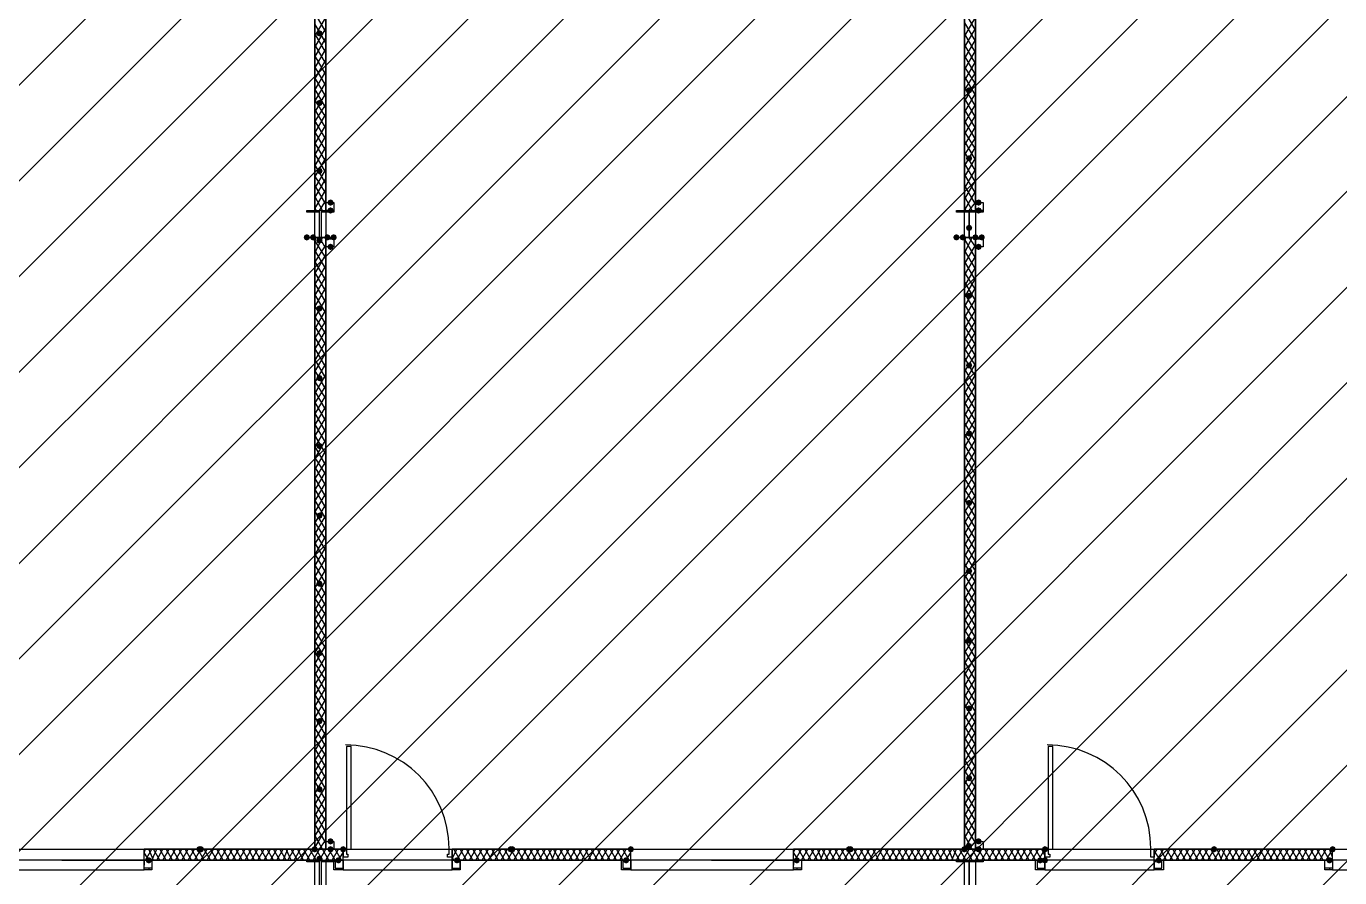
# Model space of a CAD drawing. Header units: millimetres. Extents: x 0 to 420, y 0 to 297.
# Drawn here: x 335.85 to 371.03, y 199.86 to 222.65 of the extents above; entities that cross this region are included whole.
import ezdxf

# ---------------------------------------------------------------- set-up
doc = ezdxf.new("R2010")
doc.units = ezdxf.units.MM
doc.layers.get('0').update_dxf_attribs({"linetype": 'CONTINUOUS'})

msp = doc.modelspace()

# ---------------------------------------------------------------- hatches: boundary and pattern name
at = {"true_color": 0x000007}
for points in [[(343.789, 222.461667), (343.764129, 222.401871), (343.704333, 222.377), (343.644537, 222.401871), (343.619667, 222.461667), (343.644537, 222.521462), (343.704333, 222.546333), (343.764129, 222.521463)], [(361.188, 220.937667), (361.163129, 220.877871), (361.103333, 220.853), (361.043537, 220.877871), (361.018667, 220.937667), (361.043537, 220.997462), (361.103333, 221.022333), (361.163129, 220.997463)], [(343.789, 220.599), (343.764129, 220.539204), (343.704333, 220.514333), (343.644537, 220.539204), (343.619667, 220.599), (343.644537, 220.658796), (343.704333, 220.683667), (343.764129, 220.658796)], [(361.188, 219.117333), (361.163129, 219.057537), (361.103333, 219.032667), (361.043537, 219.057537), (361.018667, 219.117333), (361.043537, 219.177129), (361.103333, 219.202), (361.163129, 219.177129)], [(343.789, 218.778667), (343.764129, 218.718871), (343.704333, 218.694), (343.644537, 218.718871), (343.619667, 218.778667), (343.644537, 218.838462), (343.704333, 218.863333), (343.764129, 218.838463)], [(344.085333, 217.932), (344.060462, 217.872204), (344.000667, 217.847333), (343.940871, 217.872204), (343.916, 217.932), (343.940871, 217.991796), (344.000667, 218.016667), (344.060462, 217.991796)], [(344.085333, 217.720333), (344.060462, 217.660537), (344.000667, 217.635667), (343.940871, 217.660537), (343.916, 217.720333), (343.940871, 217.780129), (344.000667, 217.805), (344.060462, 217.780129)], [(361.442, 217.932), (361.417129, 217.872204), (361.357333, 217.847333), (361.297537, 217.872204), (361.272667, 217.932), (361.297537, 217.991796), (361.357333, 218.016667), (361.417129, 217.991796)], [(361.442, 217.720333), (361.417129, 217.660537), (361.357333, 217.635667), (361.297537, 217.660537), (361.272667, 217.720333), (361.297537, 217.780129), (361.357333, 217.805), (361.417129, 217.780129)], [(343.450333, 217.000667), (343.425462, 216.940871), (343.365667, 216.916), (343.305871, 216.940871), (343.281, 217.000667), (343.305871, 217.060462), (343.365667, 217.085333), (343.425462, 217.060463)], [(343.619667, 217.000667), (343.594796, 216.940871), (343.535, 216.916), (343.475204, 216.940871), (343.450333, 217.000667), (343.475204, 217.060462), (343.535, 217.085333), (343.594796, 217.060463)], [(344.000667, 217.000667), (343.975796, 216.940871), (343.916, 216.916), (343.856204, 216.940871), (343.831333, 217.000667), (343.856204, 217.060462), (343.916, 217.085333), (343.975796, 217.060463)], [(344.17, 217.000667), (344.145129, 216.940871), (344.085333, 216.916), (344.025538, 216.940871), (344.000667, 217.000667), (344.025537, 217.060462), (344.085333, 217.085333), (344.145129, 217.060463)], [(360.849333, 217.000667), (360.824462, 216.940871), (360.764667, 216.916), (360.704871, 216.940871), (360.68, 217.000667), (360.704871, 217.060462), (360.764667, 217.085333), (360.824462, 217.060463)], [(361.018667, 217.000667), (360.993796, 216.940871), (360.934, 216.916), (360.874204, 216.940871), (360.849333, 217.000667), (360.874204, 217.060462), (360.934, 217.085333), (360.993796, 217.060463)], [(361.188, 217.254667), (361.163129, 217.194871), (361.103333, 217.17), (361.043537, 217.194871), (361.018667, 217.254667), (361.043537, 217.314462), (361.103333, 217.339333), (361.163129, 217.314463)], [(361.357333, 217.000667), (361.332462, 216.940871), (361.272667, 216.916), (361.212871, 216.940871), (361.188, 217.000667), (361.212871, 217.060462), (361.272667, 217.085333), (361.332462, 217.060463)], [(361.526667, 217.000667), (361.501796, 216.940871), (361.442, 216.916), (361.382204, 216.940871), (361.357333, 217.000667), (361.382204, 217.060462), (361.442, 217.085333), (361.501796, 217.060463)], [(343.789, 216.916), (343.764129, 216.856204), (343.704333, 216.831333), (343.644537, 216.856204), (343.619667, 216.916), (343.644537, 216.975796), (343.704333, 217.000667), (343.764129, 216.975796)], [(344.085333, 216.746667), (344.060462, 216.686871), (344.000667, 216.662), (343.940871, 216.686871), (343.916, 216.746667), (343.940871, 216.806462), (344.000667, 216.831333), (344.060462, 216.806463)], [(361.442, 216.746667), (361.417129, 216.686871), (361.357333, 216.662), (361.297537, 216.686871), (361.272667, 216.746667), (361.297537, 216.806462), (361.357333, 216.831333), (361.417129, 216.806463)], [(361.188, 215.434333), (361.163129, 215.374537), (361.103333, 215.349667), (361.043537, 215.374537), (361.018667, 215.434333), (361.043537, 215.494129), (361.103333, 215.519), (361.163129, 215.494129)], [(343.789, 215.095667), (343.764129, 215.035871), (343.704333, 215.011), (343.644537, 215.035871), (343.619667, 215.095667), (343.644537, 215.155462), (343.704333, 215.180333), (343.764129, 215.155463)], [(361.188, 213.571667), (361.163129, 213.511871), (361.103333, 213.487), (361.043537, 213.511871), (361.018667, 213.571667), (361.043537, 213.631462), (361.103333, 213.656333), (361.163129, 213.631463)], [(343.789, 213.233), (343.764129, 213.173204), (343.704333, 213.148333), (343.644537, 213.173204), (343.619667, 213.233), (343.644537, 213.292796), (343.704333, 213.317667), (343.764129, 213.292796)], [(361.188, 211.751333), (361.163129, 211.691537), (361.103333, 211.666667), (361.043537, 211.691537), (361.018667, 211.751333), (361.043537, 211.811129), (361.103333, 211.836), (361.163129, 211.811129)], [(343.789, 211.412667), (343.764129, 211.352871), (343.704333, 211.328), (343.644537, 211.352871), (343.619667, 211.412667), (343.644537, 211.472462), (343.704333, 211.497333), (343.764129, 211.472463)], [(361.188, 209.888667), (361.163129, 209.828871), (361.103333, 209.804), (361.043537, 209.828871), (361.018667, 209.888667), (361.043537, 209.948462), (361.103333, 209.973333), (361.163129, 209.948463)], [(343.789, 209.55), (343.764129, 209.490204), (343.704333, 209.465333), (343.644537, 209.490204), (343.619667, 209.55), (343.644537, 209.609796), (343.704333, 209.634667), (343.764129, 209.609796)], [(361.188, 208.068333), (361.163129, 208.008537), (361.103333, 207.983667), (361.043537, 208.008537), (361.018667, 208.068333), (361.043537, 208.128129), (361.103333, 208.153), (361.163129, 208.128129)], [(343.789, 207.729667), (343.764129, 207.669871), (343.704333, 207.645), (343.644537, 207.669871), (343.619667, 207.729667), (343.644537, 207.789462), (343.704333, 207.814333), (343.764129, 207.789463)], [(361.188, 206.205667), (361.163129, 206.145871), (361.103333, 206.121), (361.043537, 206.145871), (361.018667, 206.205667), (361.043537, 206.265462), (361.103333, 206.290333), (361.163129, 206.265463)], [(343.789, 205.867), (343.764129, 205.807204), (343.704333, 205.782333), (343.644537, 205.807204), (343.619667, 205.867), (343.644537, 205.926796), (343.704333, 205.951667), (343.764129, 205.926796)], [(361.188, 204.385333), (361.163129, 204.325537), (361.103333, 204.300667), (361.043537, 204.325537), (361.018667, 204.385333), (361.043537, 204.445129), (361.103333, 204.47), (361.163129, 204.445129)], [(343.789, 204.046667), (343.764129, 203.986871), (343.704333, 203.962), (343.644537, 203.986871), (343.619667, 204.046667), (343.644537, 204.106462), (343.704333, 204.131333), (343.764129, 204.106463)], [(343.789, 202.226333), (343.764129, 202.166537), (343.704333, 202.141667), (343.644537, 202.166537), (343.619667, 202.226333), (343.644537, 202.286129), (343.704333, 202.311), (343.764129, 202.286129)], [(361.188, 202.522667), (361.163129, 202.462871), (361.103333, 202.438), (361.043537, 202.462871), (361.018667, 202.522667), (361.043537, 202.582462), (361.103333, 202.607333), (361.163129, 202.582463)], [(344.085333, 200.829333), (344.060462, 200.769537), (344.000667, 200.744667), (343.940871, 200.769537), (343.916, 200.829333), (343.940871, 200.889129), (344.000667, 200.914), (344.060462, 200.889129)], [(361.442, 200.829333), (361.417129, 200.769537), (361.357333, 200.744667), (361.297537, 200.769537), (361.272667, 200.829333), (361.297537, 200.889129), (361.357333, 200.914), (361.417129, 200.889129)], [(344.085333, 200.617667), (344.060462, 200.557871), (344.000667, 200.533), (343.940871, 200.557871), (343.916, 200.617667), (343.940871, 200.677462), (344.000667, 200.702333), (344.060462, 200.677463)], [(361.188, 200.702333), (361.163129, 200.642537), (361.103333, 200.617667), (361.043537, 200.642537), (361.018667, 200.702333), (361.043537, 200.762129), (361.103333, 200.787), (361.163129, 200.762129)], [(361.442, 200.617667), (361.417129, 200.557871), (361.357333, 200.533), (361.297537, 200.557871), (361.272667, 200.617667), (361.297537, 200.677462), (361.357333, 200.702333), (361.417129, 200.677463)], [(339.217, 200.321333), (339.192129, 200.261537), (339.132333, 200.236667), (339.072538, 200.261537), (339.047667, 200.321333), (339.072537, 200.381129), (339.132333, 200.406), (339.192129, 200.381129)], [(343.789, 200.363667), (343.764129, 200.303871), (343.704333, 200.279), (343.644537, 200.303871), (343.619667, 200.363667), (343.644537, 200.423462), (343.704333, 200.448333), (343.764129, 200.423463)], [(344.297, 200.321333), (344.272129, 200.261537), (344.212333, 200.236667), (344.152537, 200.261537), (344.127667, 200.321333), (344.152537, 200.381129), (344.212333, 200.406), (344.272129, 200.381129)], [(347.472, 200.321333), (347.447129, 200.261537), (347.387333, 200.236667), (347.327538, 200.261537), (347.302667, 200.321333), (347.327537, 200.381129), (347.387333, 200.406), (347.447129, 200.381129)], [(352.001667, 200.321333), (351.976796, 200.261537), (351.917, 200.236667), (351.857204, 200.261537), (351.832333, 200.321333), (351.857204, 200.381129), (351.917, 200.406), (351.976796, 200.381129)], [(356.573667, 200.321333), (356.548796, 200.261537), (356.489, 200.236667), (356.429204, 200.261537), (356.404333, 200.321333), (356.429204, 200.381129), (356.489, 200.406), (356.548796, 200.381129)], [(363.093, 200.321333), (363.068129, 200.261537), (363.008333, 200.236667), (362.948537, 200.261537), (362.923667, 200.321333), (362.948537, 200.381129), (363.008333, 200.406), (363.068129, 200.381129)], [(363.22, 200.321333), (363.195129, 200.261537), (363.135333, 200.236667), (363.075538, 200.261537), (363.050667, 200.321333), (363.075537, 200.381129), (363.135333, 200.406), (363.195129, 200.381129)], [(366.268, 200.321333), (366.243129, 200.261537), (366.183333, 200.236667), (366.123538, 200.261537), (366.098667, 200.321333), (366.123537, 200.381129), (366.183333, 200.406), (366.243129, 200.381129)], [(370.84, 200.321333), (370.815129, 200.261537), (370.755333, 200.236667), (370.695538, 200.261537), (370.670667, 200.321333), (370.695537, 200.381129), (370.755333, 200.406), (370.815129, 200.381129)]]:
    msp.add_hatch(color=0, dxfattribs=at).paths.add_polyline_path(points, flags=0)
h = msp.add_hatch(color=0, dxfattribs=at)
h.paths.add_polyline_path([(339.005333, 200.617667), (343.577333, 200.617667)], flags=0)
h.paths.add_polyline_path([(343.577333, 200.617667), (339.005333, 200.617667)], flags=0)
at = {"true_color": 0x0000fe}
for points in [[(340.571667, 200.617667), (340.546796, 200.557871), (340.487, 200.533), (340.427204, 200.557871), (340.402333, 200.617667), (340.427204, 200.677462), (340.487, 200.702333), (340.546796, 200.677463)], [(340.614, 200.617667), (340.589129, 200.557871), (340.529333, 200.533), (340.469538, 200.557871), (340.444667, 200.617667), (340.469537, 200.677462), (340.529333, 200.702333), (340.589129, 200.677463)], [(343.662, 200.617667), (343.637129, 200.557871), (343.577333, 200.533), (343.517538, 200.557871), (343.492667, 200.617667), (343.517537, 200.677462), (343.577333, 200.702333), (343.637129, 200.677463)], [(343.662, 200.617667), (343.637129, 200.557871), (343.577333, 200.533), (343.517538, 200.557871), (343.492667, 200.617667), (343.517537, 200.677462), (343.577333, 200.702333), (343.637129, 200.677463)], [(343.662, 200.617667), (343.637129, 200.557871), (343.577333, 200.533), (343.517538, 200.557871), (343.492667, 200.617667), (343.517537, 200.677462), (343.577333, 200.702333), (343.637129, 200.677463)], [(344.424, 200.617667), (344.399129, 200.557871), (344.339333, 200.533), (344.279537, 200.557871), (344.254667, 200.617667), (344.279537, 200.677462), (344.339333, 200.702333), (344.399129, 200.677463)], [(348.911333, 200.617667), (348.886462, 200.557871), (348.826667, 200.533), (348.766871, 200.557871), (348.742, 200.617667), (348.766871, 200.677462), (348.826667, 200.702333), (348.886462, 200.677463)], [(348.953667, 200.617667), (348.928796, 200.557871), (348.869, 200.533), (348.809204, 200.557871), (348.784333, 200.617667), (348.809204, 200.677462), (348.869, 200.702333), (348.928796, 200.677463)], [(352.128667, 200.617667), (352.103796, 200.557871), (352.044, 200.533), (351.984204, 200.557871), (351.959333, 200.617667), (351.984204, 200.677462), (352.044, 200.702333), (352.103796, 200.677463)], [(357.970667, 200.617667), (357.945796, 200.557871), (357.886, 200.533), (357.826204, 200.557871), (357.801333, 200.617667), (357.826204, 200.677462), (357.886, 200.702333), (357.945796, 200.677463)], [(358.013, 200.617667), (357.988129, 200.557871), (357.928333, 200.533), (357.868538, 200.557871), (357.843667, 200.617667), (357.868537, 200.677462), (357.928333, 200.702333), (357.988129, 200.677463)], [(361.061, 200.617667), (361.036129, 200.557871), (360.976333, 200.533), (360.916538, 200.557871), (360.891667, 200.617667), (360.916537, 200.677462), (360.976333, 200.702333), (361.036129, 200.677463)], [(361.061, 200.617667), (361.036129, 200.557871), (360.976333, 200.533), (360.916538, 200.557871), (360.891667, 200.617667), (360.916537, 200.677462), (360.976333, 200.702333), (361.036129, 200.677463)], [(361.061, 200.617667), (361.036129, 200.557871), (360.976333, 200.533), (360.916538, 200.557871), (360.891667, 200.617667), (360.916537, 200.677462), (360.976333, 200.702333), (361.036129, 200.677463)], [(363.22, 200.617667), (363.195129, 200.557871), (363.135333, 200.533), (363.075538, 200.557871), (363.050667, 200.617667), (363.075537, 200.677462), (363.135333, 200.702333), (363.195129, 200.677463)], [(367.749667, 200.617667), (367.724796, 200.557871), (367.665, 200.533), (367.605204, 200.557871), (367.580333, 200.617667), (367.605204, 200.677462), (367.665, 200.702333), (367.724796, 200.677463)], [(370.924667, 200.617667), (370.899796, 200.557871), (370.84, 200.533), (370.780204, 200.557871), (370.755333, 200.617667), (370.780204, 200.677462), (370.84, 200.702333), (370.899796, 200.677463)]]:
    msp.add_hatch(color=0, dxfattribs=at).paths.add_polyline_path(points, flags=0)
at = {"true_color": 0x000007}
h = msp.add_hatch(color=0, dxfattribs=at)
h.paths.add_polyline_path([(343.577333, 200.617667), (344.339333, 200.617667)], flags=0)
h.paths.add_polyline_path([(344.339333, 200.617667), (343.577333, 200.617667)], flags=0)
h = msp.add_hatch(color=0, dxfattribs=at)
h.paths.add_polyline_path([(347.260333, 200.617667), (352.044, 200.617667)], flags=0)
h.paths.add_polyline_path([(352.044, 200.617667), (347.260333, 200.617667)], flags=0)
h = msp.add_hatch(color=0, dxfattribs=at)
h.paths.add_polyline_path([(356.404333, 200.617667), (360.976333, 200.617667)], flags=0)
h.paths.add_polyline_path([(360.976333, 200.617667), (356.404333, 200.617667)], flags=0)
h = msp.add_hatch(color=0, dxfattribs=at)
h.paths.add_polyline_path([(360.976333, 200.617667), (363.135333, 200.617667)], flags=0)
h.paths.add_polyline_path([(363.135333, 200.617667), (360.976333, 200.617667)], flags=0)
h = msp.add_hatch(color=0, dxfattribs=at)
h.paths.add_polyline_path([(366.056333, 200.617667), (370.84, 200.617667)], flags=0)
h.paths.add_polyline_path([(370.84, 200.617667), (366.056333, 200.617667)], flags=0)

# ---------------------------------------------------------------- linework, layer by layer
at = {"color": 0, "true_color": 0x000006}
for points in [[(303.699334, 189.145333), (349.673334, 235.076999)], [(306.281667, 189.145333), (352.213334, 235.076999)], [(308.821667, 189.145333), (354.795667, 235.076999)], [(311.404, 189.145333), (357.335667, 235.076999)], [(313.944, 189.145333), (359.918, 235.076999)], [(316.526334, 189.145333), (362.458, 235.076999)], [(319.066334, 189.145333), (365.040334, 235.076999)], [(321.648667, 189.145333), (367.580334, 235.076999)], [(324.231, 189.145333), (370.162667, 235.076999)], [(326.771, 189.145333), (372.702667, 235.076999)], [(329.353334, 189.145333), (375.285, 235.076999)], [(331.893334, 189.145333), (377.825, 235.076999)], [(334.475667, 189.145333), (380.407333, 235.076999)], [(337.015667, 189.145333), (382.947333, 235.076999)], [(339.598, 189.145333), (385.529667, 235.076999)], [(342.138, 189.145333), (388.069667, 235.076999)], [(344.720334, 189.145333), (390.440333, 234.907666)], [(347.260334, 189.145333), (390.440333, 232.325332)], [(349.842667, 189.145333), (390.440333, 229.785332)], [(352.382667, 189.145333), (390.440333, 227.202999)], [(354.965, 189.145333), (390.440333, 224.662999)], [(357.505, 189.145333), (390.440333, 222.080666)], [(360.087334, 189.145333), (390.440333, 219.540666)]]:
    msp.add_lwpolyline(points, dxfattribs=at)
at = {"color": 0, "true_color": 0x000007}
for points in [[(343.577333, 200.617667), (343.577333, 235.077), (326.474667, 235.077), (326.474667, 200.617667)], [(343.873667, 200.617667), (360.976333, 200.617667), (360.976333, 235.077), (343.873667, 235.077)], [(361.272667, 235.077), (361.272667, 200.617667), (390.440333, 200.617667), (390.440333, 229.023333), (373.634, 229.023333), (373.634, 235.077)], [(343.873667, 217.720333), (343.873667, 234.357333), (343.577333, 234.357333), (343.577333, 217.720333)], [(360.976333, 234.357333), (360.976333, 217.720333), (361.272667, 217.720333), (361.272667, 234.357333)], [(344.085333, 217.720333), (343.873667, 217.720333), (343.873667, 217.932), (344.085333, 217.932), (344.085333, 217.720333), (343.873667, 217.720333), (343.873667, 217.932), (344.085333, 217.932)], [(361.484333, 217.720333), (361.272667, 217.720333), (361.272667, 217.932), (361.484333, 217.932), (361.484333, 217.720333), (361.272667, 217.720333), (361.272667, 217.932), (361.484333, 217.932)], [(344.085333, 217.000667), (343.365667, 217.000667), (343.704333, 217.000667), (343.704333, 217.678), (343.365667, 217.678), (343.365667, 217.720333), (344.085333, 217.720333), (344.085333, 217.678), (343.746667, 217.678), (343.746667, 217.000667)], [(361.484333, 217.000667), (360.764667, 217.000667), (361.103333, 217.000667), (361.103333, 217.678), (360.764667, 217.678), (360.764667, 217.720333), (361.484333, 217.720333), (361.484333, 217.678), (361.103333, 217.678), (361.103333, 217.000667)], [(344.085333, 216.746667), (343.873667, 216.746667), (343.873667, 216.958333), (344.085333, 216.958333), (344.085333, 216.746667), (343.873667, 216.746667), (343.873667, 217.000667), (344.085333, 217.000667)], [(361.484333, 216.746667), (361.272667, 216.746667), (361.272667, 216.958333), (361.484333, 216.958333), (361.484333, 216.746667), (361.272667, 216.746667), (361.272667, 217.000667), (361.484333, 217.000667)], [(344.424, 203.369333), (344.424, 200.617667), (344.551, 200.617667), (344.551, 203.369333)], [(363.22, 203.369333), (363.22, 200.617667), (363.347, 200.617667), (363.347, 203.369333)], [(339.005333, 200.617667), (343.577333, 200.617667)], [(343.577333, 200.617667), (339.005333, 200.617667)], [(339.005333, 200.617667), (343.577333, 200.617667), (339.005333, 200.617667), (343.577333, 200.617667)], [(343.577333, 200.617667), (344.339333, 200.617667)], [(344.339333, 200.617667), (343.577333, 200.617667)], [(344.339333, 200.617667), (343.577333, 200.617667)], [(344.339333, 200.617667), (343.577333, 200.617667)], [(344.085333, 200.617667), (343.873667, 200.617667), (343.873667, 200.829333), (344.085333, 200.829333), (344.085333, 200.617667), (343.873667, 200.617667), (343.873667, 200.829333), (344.085333, 200.829333)], [(344.339333, 200.406), (344.339333, 200.617667), (344.424, 200.617667), (344.424, 200.490667), (344.466333, 200.490667), (344.466333, 200.406)], [(344.339333, 200.617667), (344.339333, 200.406)], [(347.133333, 200.406), (347.133333, 200.490667), (347.175667, 200.490667), (347.175667, 200.617667), (347.260333, 200.617667), (347.260333, 200.406)], [(347.260333, 200.617667), (352.044, 200.617667)], [(352.044, 200.617667), (347.260333, 200.617667)], [(347.260333, 200.617667), (347.260333, 200.406)], [(347.260333, 200.617667), (352.044, 200.617667), (347.260333, 200.617667), (352.044, 200.617667)], [(356.404333, 200.617667), (360.976333, 200.617667)], [(360.976333, 200.617667), (356.404333, 200.617667)], [(356.404333, 200.617667), (360.976333, 200.617667), (356.404333, 200.617667), (360.976333, 200.617667)], [(360.976333, 200.617667), (363.135333, 200.617667)], [(363.135333, 200.617667), (360.976333, 200.617667)], [(363.135333, 200.617667), (360.976333, 200.617667)], [(363.135333, 200.617667), (360.976333, 200.617667)], [(361.484333, 200.617667), (361.272667, 200.617667), (361.272667, 200.829333), (361.484333, 200.829333), (361.484333, 200.617667), (361.272667, 200.617667), (361.272667, 200.829333), (361.484333, 200.829333)], [(363.135333, 200.406), (363.135333, 200.617667), (363.22, 200.617667), (363.22, 200.490667), (363.262333, 200.490667), (363.262333, 200.406)], [(363.135333, 200.617667), (363.135333, 200.406)], [(365.971667, 200.406), (365.971667, 200.490667), (365.971667, 200.617667), (366.056333, 200.617667), (366.056333, 200.406)], [(366.056333, 200.617667), (370.84, 200.617667)], [(370.84, 200.617667), (366.056333, 200.617667)], [(366.056333, 200.617667), (366.056333, 200.406)], [(366.056333, 200.617667), (370.84, 200.617667), (366.056333, 200.617667), (370.84, 200.617667)], [(326.474667, 200.321333), (326.474667, 189.145333), (343.577333, 189.145333), (343.577333, 200.321333)], [(344.085333, 199.601667), (343.365667, 199.601667), (343.365667, 199.644), (343.704333, 199.644), (343.704333, 200.279), (343.365667, 200.279), (343.365667, 200.321333), (344.085333, 200.321333), (344.085333, 200.279), (343.746667, 200.279), (343.746667, 199.644), (344.085333, 199.644)], [(360.976333, 200.321333), (343.873667, 200.321333), (343.873667, 189.145333), (360.976333, 189.145333)], [(344.339333, 200.067333), (344.085333, 200.067333), (344.085333, 200.321333), (344.339333, 200.321333)], [(344.339333, 200.109667), (344.339333, 200.321333), (344.127667, 200.321333), (344.127667, 200.109667)], [(347.472, 200.067333), (347.260333, 200.067333), (347.260333, 200.321333), (347.472, 200.321333)], [(347.472, 200.109667), (347.472, 200.321333), (347.260333, 200.321333), (347.260333, 200.109667)], [(351.79, 200.321333), (352.044, 200.321333), (352.044, 200.067333), (351.79, 200.067333)], [(351.832333, 200.321333), (351.832333, 200.109667), (352.044, 200.109667), (352.044, 200.321333)], [(361.484333, 199.601667), (360.764667, 199.601667), (360.764667, 199.644), (361.103333, 199.644), (361.103333, 200.279), (360.764667, 200.279), (360.764667, 200.321333), (361.484333, 200.321333), (361.484333, 200.279), (361.103333, 200.279), (361.103333, 199.644), (361.484333, 199.644)], [(377.867333, 200.321333), (361.272667, 200.321333), (361.272667, 189.145333), (377.867333, 189.145333)], [(363.135333, 200.067333), (362.881333, 200.067333), (362.881333, 200.321333), (363.135333, 200.321333)], [(363.135333, 200.109667), (363.135333, 200.321333), (362.923667, 200.321333), (362.923667, 200.109667)], [(366.310333, 200.067333), (366.056333, 200.067333), (366.056333, 200.321333), (366.310333, 200.321333)], [(366.268, 200.109667), (366.268, 200.321333), (366.056333, 200.321333), (366.056333, 200.109667)], [(370.628333, 200.321333), (370.84, 200.321333), (370.84, 200.109667), (370.628333, 200.109667), (370.628333, 200.321333), (370.84, 200.321333), (370.84, 200.067333), (370.628333, 200.067333)]]:
    msp.add_lwpolyline(points, close=True, dxfattribs=at)
for points in [[(361.272667, 222.546333), (360.976333, 223.054333)], [(343.873667, 222.504), (343.577333, 223.012)], [(343.577333, 222.377), (343.873667, 222.885)], [(343.873667, 222.207667), (343.577333, 222.715667)], [(360.976333, 222.377), (361.272667, 222.885)], [(361.272667, 222.25), (360.976333, 222.758)], [(343.577333, 222.080667), (343.873667, 222.588667)], [(343.873667, 221.953667), (343.577333, 222.461667)], [(343.577333, 221.826667), (343.873667, 222.334667)], [(360.976333, 222.080667), (361.272667, 222.588667)], [(361.272667, 221.953667), (360.976333, 222.461667)], [(343.873667, 221.657333), (343.577333, 222.165333)], [(343.577333, 221.530333), (343.873667, 222.038333)], [(360.976333, 221.784333), (361.272667, 222.292333)], [(361.272667, 221.657333), (360.976333, 222.165333)], [(360.976333, 221.488), (361.272667, 221.996)], [(343.873667, 221.361), (343.577333, 221.869)], [(343.577333, 221.234), (343.873667, 221.742)], [(361.272667, 221.361), (360.976333, 221.869)], [(360.976333, 221.191667), (361.272667, 221.699667)], [(343.873667, 221.064667), (343.577333, 221.572667)], [(343.577333, 220.937667), (343.873667, 221.445667)], [(343.873667, 220.768333), (343.577333, 221.276333)], [(361.272667, 221.107), (360.976333, 221.572667)], [(360.976333, 220.937667), (361.272667, 221.403333)], [(361.272667, 220.810667), (360.976333, 221.318667)], [(343.577333, 220.641333), (343.873667, 221.149333)], [(343.873667, 220.472), (343.577333, 220.98)], [(360.976333, 220.641333), (361.272667, 221.149333)], [(361.272667, 220.514333), (360.976333, 221.022333)], [(343.577333, 220.345), (343.873667, 220.853)], [(343.873667, 220.218), (343.577333, 220.683667)], [(360.976333, 220.345), (361.272667, 220.853)], [(361.272667, 220.218), (360.976333, 220.726)], [(343.577333, 220.091), (343.873667, 220.556667)], [(343.873667, 219.921667), (343.577333, 220.429667)], [(343.577333, 219.794667), (343.873667, 220.302667)], [(360.976333, 220.048667), (361.272667, 220.556667)], [(361.272667, 219.921667), (360.976333, 220.429667)], [(360.976333, 219.752333), (361.272667, 220.260333)], [(343.873667, 219.625333), (343.577333, 220.133333)], [(343.577333, 219.498333), (343.873667, 220.006333)], [(361.272667, 219.625333), (360.976333, 220.133333)], [(360.976333, 219.456), (361.272667, 219.964)], [(343.873667, 219.329), (343.577333, 219.837)], [(343.577333, 219.202), (343.873667, 219.71)], [(343.873667, 219.032667), (343.577333, 219.540667)], [(361.272667, 219.371333), (360.976333, 219.837)], [(360.976333, 219.202), (361.272667, 219.667667)], [(361.272667, 219.075), (360.976333, 219.583)], [(343.577333, 218.905667), (343.873667, 219.413667)], [(343.873667, 218.736333), (343.577333, 219.244333)], [(360.976333, 218.905667), (361.272667, 219.413667)], [(361.272667, 218.778667), (360.976333, 219.286667)], [(343.577333, 218.609333), (343.873667, 219.117333)], [(343.873667, 218.44), (343.577333, 218.948)], [(343.577333, 218.313), (343.873667, 218.821)], [(360.976333, 218.609333), (361.272667, 219.117333)], [(361.272667, 218.482333), (360.976333, 218.990333)], [(360.976333, 218.313), (361.272667, 218.821)], [(343.873667, 218.186), (343.577333, 218.651667)], [(343.577333, 218.059), (343.873667, 218.567)], [(361.272667, 218.186), (360.976333, 218.694)], [(360.976333, 218.016667), (361.272667, 218.524667)], [(343.873667, 217.889667), (343.577333, 218.397667)], [(343.577333, 217.762667), (343.873667, 218.270667)], [(361.272667, 217.889667), (360.976333, 218.397667)], [(360.976333, 217.720333), (361.272667, 218.228333)], [(343.789, 217.720333), (343.577333, 218.101333)], [(343.619667, 217.720333), (343.577333, 217.805)], [(343.704333, 217.720333), (343.873667, 217.974333)], [(361.188, 217.720333), (360.976333, 218.101333)], [(361.018667, 217.720333), (360.976333, 217.805)], [(361.103333, 217.720333), (361.272667, 217.932)], [(343.365667, 217.678), (343.365667, 217.720333)], [(343.535, 217.678), (343.535, 217.720333)], [(343.704333, 217.000667), (343.704333, 217.720333)], [(343.916, 217.678), (343.916, 217.720333)], [(344.085333, 217.678), (344.085333, 217.720333)], [(360.764667, 217.678), (360.764667, 217.720333)], [(360.934, 217.678), (360.934, 217.720333)], [(361.103333, 217.000667), (361.103333, 217.720333)], [(361.272667, 217.678), (361.272667, 217.720333)], [(361.442, 217.678), (361.442, 217.720333)], [(343.577333, 216.873667), (343.619667, 217.000667)], [(343.577333, 216.577333), (343.789, 217.000667)], [(343.873667, 200.617667), (343.873667, 217.000667), (343.577333, 217.000667), (343.577333, 200.617667)], [(343.873667, 216.450333), (343.577333, 216.916)], [(343.577333, 216.323333), (343.873667, 216.789)], [(343.873667, 216.704333), (343.704333, 217.000667)], [(344.000667, 216.958333), (344.000667, 217.000667)], [(360.976333, 216.873667), (361.018667, 217.000667)], [(360.976333, 216.577333), (361.188, 217.000667)], [(360.976333, 217.000667), (360.976333, 200.617667)], [(361.272667, 200.617667), (361.272667, 217.000667), (360.976333, 217.000667)], [(361.272667, 216.450333), (360.976333, 216.958333)], [(360.976333, 216.281), (361.272667, 216.789)], [(361.272667, 216.746667), (361.103333, 217.000667)], [(361.357333, 216.958333), (361.357333, 217.000667)], [(343.873667, 216.154), (343.577333, 216.662)], [(343.577333, 216.027), (343.873667, 216.535)], [(343.873667, 215.857667), (343.577333, 216.365667)], [(361.272667, 216.154), (360.976333, 216.662)], [(360.976333, 215.984667), (361.272667, 216.492667)], [(361.272667, 215.857667), (360.976333, 216.365667)], [(343.577333, 215.730667), (343.873667, 216.238667)], [(343.873667, 215.561333), (343.577333, 216.069333)], [(360.976333, 215.688333), (361.272667, 216.196333)], [(361.272667, 215.603667), (360.976333, 216.069333)], [(343.577333, 215.434333), (343.873667, 215.942333)], [(343.873667, 215.265), (343.577333, 215.773)], [(360.976333, 215.392), (361.272667, 215.9)], [(361.272667, 215.307333), (360.976333, 215.815333)], [(343.577333, 215.138), (343.873667, 215.646)], [(343.873667, 214.968667), (343.577333, 215.476667)], [(343.577333, 214.841667), (343.873667, 215.349667)], [(360.976333, 215.138), (361.272667, 215.646)], [(361.272667, 215.011), (360.976333, 215.519)], [(360.976333, 214.841667), (361.272667, 215.349667)], [(343.873667, 214.672333), (343.577333, 215.180333)], [(343.577333, 214.545333), (343.873667, 215.053333)], [(361.272667, 214.714667), (360.976333, 215.222667)], [(360.976333, 214.545333), (361.272667, 215.053333)], [(343.873667, 214.418333), (343.577333, 214.884)], [(343.577333, 214.291333), (343.873667, 214.757)], [(343.873667, 214.122), (343.577333, 214.63)], [(361.272667, 214.418333), (360.976333, 214.926333)], [(360.976333, 214.249), (361.272667, 214.757)], [(361.272667, 214.122), (360.976333, 214.63)], [(343.577333, 213.995), (343.873667, 214.503)], [(343.873667, 213.825667), (343.577333, 214.333667)], [(360.976333, 213.952667), (361.272667, 214.460667)], [(361.272667, 213.825667), (360.976333, 214.333667)], [(343.577333, 213.698667), (343.873667, 214.206667)], [(343.873667, 213.529333), (343.577333, 214.037333)], [(343.577333, 213.402333), (343.873667, 213.910333)], [(360.976333, 213.656333), (361.272667, 214.164333)], [(361.272667, 213.571667), (360.976333, 214.037333)], [(343.873667, 213.233), (343.577333, 213.741)], [(343.577333, 213.106), (343.873667, 213.614)], [(360.976333, 213.402333), (361.272667, 213.868)], [(361.272667, 213.275333), (360.976333, 213.783333)], [(360.976333, 213.106), (361.272667, 213.614)], [(343.873667, 212.936667), (343.577333, 213.444667)], [(343.577333, 212.809667), (343.873667, 213.317667)], [(361.272667, 212.979), (360.976333, 213.487)], [(360.976333, 212.809667), (361.272667, 213.317667)], [(361.272667, 212.682667), (360.976333, 213.190667)], [(343.873667, 212.682667), (343.577333, 213.148333)], [(343.577333, 212.555667), (343.873667, 213.021333)], [(343.873667, 212.386333), (343.577333, 212.894333)], [(360.976333, 212.513333), (361.272667, 213.021333)], [(361.272667, 212.386333), (360.976333, 212.894333)], [(343.577333, 212.259333), (343.873667, 212.767333)], [(343.873667, 212.09), (343.577333, 212.598)], [(360.976333, 212.217), (361.272667, 212.725)], [(361.272667, 212.09), (360.976333, 212.598)], [(343.577333, 211.963), (343.873667, 212.471)], [(343.873667, 211.793667), (343.577333, 212.301667)], [(343.577333, 211.666667), (343.873667, 212.174667)], [(360.976333, 211.920667), (361.272667, 212.428667)], [(361.272667, 211.836), (360.976333, 212.301667)], [(360.976333, 211.624333), (361.272667, 212.132333)], [(343.873667, 211.497333), (343.577333, 212.005333)], [(343.577333, 211.370333), (343.873667, 211.878333)], [(361.272667, 211.539667), (360.976333, 212.047667)], [(360.976333, 211.370333), (361.272667, 211.878333)], [(343.873667, 211.201), (343.577333, 211.709)], [(343.577333, 211.074), (343.873667, 211.582)], [(361.272667, 211.243333), (360.976333, 211.751333)], [(360.976333, 211.074), (361.272667, 211.582)], [(361.272667, 210.947), (360.976333, 211.455)], [(343.873667, 210.904667), (343.577333, 211.412667)], [(343.577333, 210.777667), (343.873667, 211.285667)], [(343.873667, 210.650667), (343.577333, 211.116333)], [(360.976333, 210.777667), (361.272667, 211.285667)], [(361.272667, 210.650667), (360.976333, 211.158667)], [(343.577333, 210.523667), (343.873667, 210.989333)], [(343.873667, 210.354333), (343.577333, 210.862333)], [(343.577333, 210.227333), (343.873667, 210.735333)], [(360.976333, 210.481333), (361.272667, 210.989333)], [(361.272667, 210.354333), (360.976333, 210.862333)], [(343.873667, 210.058), (343.577333, 210.566)], [(343.577333, 209.931), (343.873667, 210.439)], [(360.976333, 210.185), (361.272667, 210.693)], [(361.272667, 210.058), (360.976333, 210.566)], [(360.976333, 209.888667), (361.272667, 210.396667)], [(343.873667, 209.761667), (343.577333, 210.269667)], [(343.577333, 209.634667), (343.873667, 210.142667)], [(361.272667, 209.804), (360.976333, 210.269667)], [(360.976333, 209.634667), (361.272667, 210.100333)], [(343.873667, 209.465333), (343.577333, 209.973333)], [(343.577333, 209.338333), (343.873667, 209.846333)], [(343.873667, 209.169), (343.577333, 209.677)], [(361.272667, 209.507667), (360.976333, 210.015667)], [(360.976333, 209.338333), (361.272667, 209.846333)], [(361.272667, 209.211333), (360.976333, 209.719333)], [(343.577333, 209.042), (343.873667, 209.55)], [(343.873667, 208.915), (343.577333, 209.380667)], [(360.976333, 209.042), (361.272667, 209.55)], [(361.272667, 208.915), (360.976333, 209.423)], [(343.577333, 208.788), (343.873667, 209.253667)], [(343.873667, 208.618667), (343.577333, 209.126667)], [(343.577333, 208.491667), (343.873667, 208.999667)], [(360.976333, 208.745667), (361.272667, 209.253667)], [(361.272667, 208.618667), (360.976333, 209.126667)], [(343.873667, 208.322333), (343.577333, 208.830333)], [(343.577333, 208.195333), (343.873667, 208.703333)], [(360.976333, 208.449333), (361.272667, 208.957333)], [(361.272667, 208.322333), (360.976333, 208.830333)], [(360.976333, 208.153), (361.272667, 208.661)], [(343.873667, 208.026), (343.577333, 208.534)], [(343.577333, 207.899), (343.873667, 208.407)], [(361.272667, 208.068333), (360.976333, 208.534)], [(360.976333, 207.856667), (361.272667, 208.364667)], [(361.272667, 207.772), (360.976333, 208.28)], [(343.873667, 207.729667), (343.577333, 208.237667)], [(343.577333, 207.602667), (343.873667, 208.110667)], [(343.873667, 207.433333), (343.577333, 207.941333)], [(360.976333, 207.602667), (361.272667, 208.068333)], [(361.272667, 207.475667), (360.976333, 207.983667)], [(343.577333, 207.306333), (343.873667, 207.814333)], [(343.873667, 207.137), (343.577333, 207.645)], [(360.976333, 207.306333), (361.272667, 207.814333)], [(361.272667, 207.179333), (360.976333, 207.687333)], [(343.577333, 207.01), (343.873667, 207.518)], [(343.873667, 206.883), (343.577333, 207.348667)], [(343.577333, 206.756), (343.873667, 207.221667)], [(360.976333, 207.01), (361.272667, 207.518)], [(361.272667, 206.883), (360.976333, 207.391)], [(360.976333, 206.713667), (361.272667, 207.221667)], [(343.873667, 206.586667), (343.577333, 207.094667)], [(343.577333, 206.459667), (343.873667, 206.967667)], [(361.272667, 206.586667), (360.976333, 207.094667)], [(360.976333, 206.417333), (361.272667, 206.925333)], [(343.873667, 206.290333), (343.577333, 206.798333)], [(343.577333, 206.163333), (343.873667, 206.671333)], [(343.873667, 205.994), (343.577333, 206.502)], [(361.272667, 206.290333), (360.976333, 206.798333)], [(360.976333, 206.121), (361.272667, 206.629)], [(361.272667, 206.036333), (360.976333, 206.502)], [(343.577333, 205.867), (343.873667, 206.375)], [(343.873667, 205.697667), (343.577333, 206.205667)], [(360.976333, 205.867), (361.272667, 206.332667)], [(361.272667, 205.74), (360.976333, 206.248)], [(343.577333, 205.570667), (343.873667, 206.078667)], [(343.873667, 205.401333), (343.577333, 205.909333)], [(360.976333, 205.570667), (361.272667, 206.078667)], [(361.272667, 205.443667), (360.976333, 205.951667)], [(343.577333, 205.274333), (343.873667, 205.782333)], [(343.873667, 205.147333), (343.577333, 205.613)], [(343.577333, 205.020333), (343.873667, 205.486)], [(360.976333, 205.274333), (361.272667, 205.782333)], [(361.272667, 205.147333), (360.976333, 205.655333)], [(360.976333, 204.978), (361.272667, 205.486)], [(343.873667, 204.851), (343.577333, 205.359)], [(343.577333, 204.724), (343.873667, 205.232)], [(361.272667, 204.851), (360.976333, 205.359)], [(360.976333, 204.681667), (361.272667, 205.189667)], [(343.873667, 204.554667), (343.577333, 205.062667)], [(343.577333, 204.427667), (343.873667, 204.935667)], [(343.873667, 204.258333), (343.577333, 204.766333)], [(361.272667, 204.554667), (360.976333, 205.062667)], [(360.976333, 204.385333), (361.272667, 204.893333)], [(361.272667, 204.300667), (360.976333, 204.766333)], [(343.577333, 204.131333), (343.873667, 204.639333)], [(343.873667, 203.962), (343.577333, 204.47)], [(360.976333, 204.089), (361.272667, 204.597)], [(361.272667, 204.004333), (360.976333, 204.512333)], [(343.577333, 203.835), (343.873667, 204.343)], [(343.873667, 203.665667), (343.577333, 204.173667)], [(343.577333, 203.538667), (343.873667, 204.046667)], [(360.976333, 203.835), (361.272667, 204.300667)], [(361.272667, 203.708), (360.976333, 204.216)], [(360.976333, 203.538667), (361.272667, 204.046667)], [(343.873667, 203.369333), (343.577333, 203.877333)], [(343.577333, 203.242333), (343.873667, 203.750333)], [(361.272667, 203.411667), (360.976333, 203.919667)], [(360.976333, 203.242333), (361.272667, 203.750333)], [(343.873667, 203.115333), (343.577333, 203.581)], [(343.577333, 202.988333), (343.873667, 203.454)], [(347.175667, 200.638833), (347.161351, 200.922342), (347.119333, 201.19766), (347.051007, 201.463395), (346.957766, 201.718151), (346.841004, 201.960537), (346.702114, 202.189157), (346.542491, 202.402619), (346.363528, 202.599528), (346.166619, 202.778491), (345.953157, 202.938114), (345.724537, 203.077004), (345.482151, 203.193766), (345.227395, 203.287007), (344.96166, 203.355333), (344.686342, 203.397351), (344.402833, 203.411667)], [(361.272667, 203.115333), (360.976333, 203.623333)], [(360.976333, 202.946), (361.272667, 203.454)], [(365.971667, 200.638833), (365.957351, 200.922342), (365.915333, 201.19766), (365.847007, 201.463395), (365.753766, 201.718151), (365.637004, 201.960537), (365.498114, 202.189157), (365.338491, 202.402619), (365.159528, 202.599528), (364.962619, 202.778491), (364.749157, 202.938114), (364.520537, 203.077004), (364.278151, 203.193766), (364.023395, 203.287007), (363.75766, 203.355333), (363.482342, 203.397351), (363.198833, 203.411667)], [(343.873667, 202.819), (343.577333, 203.327)], [(343.577333, 202.692), (343.873667, 203.2)], [(343.873667, 202.522667), (343.577333, 203.030667)], [(361.272667, 202.819), (360.976333, 203.327)], [(360.976333, 202.649667), (361.272667, 203.157667)], [(361.272667, 202.522667), (360.976333, 203.030667)], [(343.577333, 202.395667), (343.873667, 202.903667)], [(343.873667, 202.226333), (343.577333, 202.734333)], [(360.976333, 202.353333), (361.272667, 202.861333)], [(361.272667, 202.268667), (360.976333, 202.734333)], [(343.577333, 202.099333), (343.873667, 202.607333)], [(343.873667, 201.93), (343.577333, 202.438)], [(343.577333, 201.803), (343.873667, 202.311)], [(360.976333, 202.099333), (361.272667, 202.565)], [(361.272667, 201.972333), (360.976333, 202.480333)], [(360.976333, 201.803), (361.272667, 202.311)], [(343.873667, 201.633667), (343.577333, 202.141667)], [(343.577333, 201.506667), (343.873667, 202.014667)], [(361.272667, 201.676), (360.976333, 202.184)], [(360.976333, 201.506667), (361.272667, 202.014667)], [(343.873667, 201.379667), (343.577333, 201.845333)], [(343.577333, 201.252667), (343.873667, 201.718333)], [(343.873667, 201.083333), (343.577333, 201.591333)], [(361.272667, 201.379667), (360.976333, 201.887667)], [(360.976333, 201.210333), (361.272667, 201.718333)], [(361.272667, 201.083333), (360.976333, 201.591333)], [(343.577333, 200.956333), (343.873667, 201.464333)], [(343.873667, 200.787), (343.577333, 201.295)], [(360.976333, 200.914), (361.272667, 201.422)], [(361.272667, 200.787), (360.976333, 201.295)], [(343.577333, 200.66), (343.873667, 201.168)], [(343.789, 200.617667), (343.577333, 200.998667)], [(360.976333, 200.617667), (361.272667, 201.125667)], [(361.188, 200.617667), (360.976333, 200.998667)], [(339.005333, 200.533), (339.047667, 200.617667)], [(339.005333, 200.617667), (343.577333, 200.617667), (339.005333, 200.617667), (343.577333, 200.617667)], [(339.005333, 200.321333), (339.005333, 200.617667)], [(339.005333, 200.321333), (339.005333, 200.617667)], [(343.577333, 200.617667), (339.005333, 200.617667)], [(339.132333, 200.321333), (339.005333, 200.533)], [(339.047667, 200.321333), (339.217, 200.617667)], [(339.259333, 200.321333), (339.132333, 200.617667)], [(339.217, 200.321333), (339.344, 200.617667)], [(339.428667, 200.321333), (339.259333, 200.617667)], [(339.344, 200.321333), (339.513333, 200.617667)], [(339.598, 200.321333), (339.428667, 200.617667)], [(339.513333, 200.321333), (339.682667, 200.617667)], [(339.767333, 200.321333), (339.598, 200.617667)], [(339.682667, 200.321333), (339.852, 200.617667)], [(339.936667, 200.321333), (339.767333, 200.617667)], [(339.852, 200.321333), (340.021333, 200.617667)], [(340.106, 200.321333), (339.936667, 200.617667)], [(340.021333, 200.321333), (340.190667, 200.617667)], [(340.275333, 200.321333), (340.106, 200.617667)], [(340.190667, 200.321333), (340.36, 200.617667)], [(340.444667, 200.321333), (340.275333, 200.617667)], [(340.36, 200.321333), (340.529333, 200.617667)], [(340.614, 200.321333), (340.444667, 200.617667)], [(340.529333, 200.321333), (340.698667, 200.617667)], [(340.783333, 200.321333), (340.614, 200.617667)], [(340.698667, 200.321333), (340.868, 200.617667)], [(340.952667, 200.321333), (340.783333, 200.617667)], [(340.868, 200.321333), (341.037333, 200.617667)], [(341.122, 200.321333), (340.952667, 200.617667)], [(341.037333, 200.321333), (341.206667, 200.617667)], [(341.291333, 200.321333), (341.122, 200.617667)], [(341.206667, 200.321333), (341.376, 200.617667)], [(341.460667, 200.321333), (341.291333, 200.617667)], [(341.376, 200.321333), (341.545333, 200.617667)], [(341.63, 200.321333), (341.460667, 200.617667)], [(341.545333, 200.321333), (341.714667, 200.617667)], [(341.799333, 200.321333), (341.63, 200.617667)], [(341.714667, 200.321333), (341.884, 200.617667)], [(341.968667, 200.321333), (341.799333, 200.617667)], [(341.884, 200.321333), (342.053333, 200.617667)], [(342.138, 200.321333), (341.968667, 200.617667)], [(342.053333, 200.321333), (342.222667, 200.617667)], [(342.307333, 200.321333), (342.138, 200.617667)], [(342.222667, 200.321333), (342.392, 200.617667)], [(342.476667, 200.321333), (342.307333, 200.617667)], [(342.392, 200.321333), (342.561333, 200.617667)], [(342.646, 200.321333), (342.476667, 200.617667)], [(342.561333, 200.321333), (342.730667, 200.617667)], [(342.815333, 200.321333), (342.646, 200.617667)], [(342.730667, 200.321333), (342.857667, 200.617667)], [(342.942333, 200.321333), (342.815333, 200.617667)], [(342.857667, 200.321333), (343.027, 200.617667)], [(343.111667, 200.321333), (342.942333, 200.617667)], [(343.027, 200.321333), (343.196333, 200.617667)], [(343.281, 200.321333), (343.111667, 200.617667)], [(343.196333, 200.321333), (343.365667, 200.617667)], [(343.450333, 200.321333), (343.281, 200.617667)], [(343.365667, 200.321333), (343.535, 200.617667)], [(343.619667, 200.321333), (343.450333, 200.617667)], [(343.535, 200.321333), (343.704333, 200.617667)], [(343.619667, 200.617667), (343.577333, 200.702333)], [(344.339333, 200.617667), (343.577333, 200.617667), (344.339333, 200.617667), (343.577333, 200.617667)], [(343.789, 200.321333), (343.619667, 200.617667)], [(343.704333, 200.617667), (343.873667, 200.871667)], [(343.704333, 200.321333), (343.873667, 200.617667)], [(343.958333, 200.321333), (343.789, 200.617667)], [(343.873667, 200.321333), (344.043, 200.617667)], [(344.339333, 200.617667), (343.873667, 200.617667)], [(344.127667, 200.321333), (343.958333, 200.617667)], [(344.043, 200.321333), (344.212333, 200.617667)], [(344.297, 200.321333), (344.127667, 200.617667)], [(344.212333, 200.321333), (344.339333, 200.533)], [(344.339333, 200.533), (344.297, 200.617667)], [(344.339333, 200.321333), (344.339333, 200.406), (344.339333, 200.617667)], [(347.260333, 200.363667), (347.387333, 200.617667)], [(347.260333, 200.617667), (352.044, 200.617667), (347.260333, 200.617667), (352.044, 200.617667)], [(347.260333, 200.321333), (347.260333, 200.406), (347.260333, 200.617667)], [(352.044, 200.617667), (347.260333, 200.617667)], [(347.472, 200.321333), (347.302667, 200.617667)], [(347.387333, 200.321333), (347.556667, 200.617667)], [(347.641333, 200.321333), (347.472, 200.617667)], [(347.556667, 200.321333), (347.726, 200.617667)], [(347.810667, 200.321333), (347.641333, 200.617667)], [(347.726, 200.321333), (347.895333, 200.617667)], [(347.98, 200.321333), (347.810667, 200.617667)], [(347.895333, 200.321333), (348.064667, 200.617667)], [(348.149333, 200.321333), (347.98, 200.617667)], [(348.064667, 200.321333), (348.234, 200.617667)], [(348.318667, 200.321333), (348.149333, 200.617667)], [(348.234, 200.321333), (348.403333, 200.617667)], [(348.488, 200.321333), (348.318667, 200.617667)], [(348.403333, 200.321333), (348.572667, 200.617667)], [(348.657333, 200.321333), (348.488, 200.617667)], [(348.572667, 200.321333), (348.742, 200.617667)], [(348.826667, 200.321333), (348.657333, 200.617667)], [(348.742, 200.321333), (348.911333, 200.617667)], [(348.996, 200.321333), (348.826667, 200.617667)], [(348.911333, 200.321333), (349.080667, 200.617667)], [(349.165333, 200.321333), (348.996, 200.617667)], [(349.080667, 200.321333), (349.25, 200.617667)], [(349.334667, 200.321333), (349.165333, 200.617667)], [(349.25, 200.321333), (349.419333, 200.617667)], [(349.504, 200.321333), (349.334667, 200.617667)], [(349.419333, 200.321333), (349.588667, 200.617667)], [(349.673333, 200.321333), (349.504, 200.617667)], [(349.588667, 200.321333), (349.758, 200.617667)], [(349.842667, 200.321333), (349.673333, 200.617667)], [(349.758, 200.321333), (349.927333, 200.617667)], [(349.969667, 200.321333), (349.842667, 200.617667)], [(349.927333, 200.321333), (350.054333, 200.617667)], [(350.139, 200.321333), (349.969667, 200.617667)], [(350.054333, 200.321333), (350.223667, 200.617667)], [(350.308333, 200.321333), (350.139, 200.617667)], [(350.223667, 200.321333), (350.393, 200.617667)], [(350.477667, 200.321333), (350.308333, 200.617667)], [(350.393, 200.321333), (350.562333, 200.617667)], [(350.647, 200.321333), (350.477667, 200.617667)], [(350.562333, 200.321333), (350.731667, 200.617667)], [(350.816333, 200.321333), (350.647, 200.617667)], [(350.731667, 200.321333), (350.901, 200.617667)], [(350.985667, 200.321333), (350.816333, 200.617667)], [(350.901, 200.321333), (351.070333, 200.617667)], [(351.155, 200.321333), (350.985667, 200.617667)], [(351.070333, 200.321333), (351.239667, 200.617667)], [(351.324333, 200.321333), (351.155, 200.617667)], [(351.239667, 200.321333), (351.409, 200.617667)], [(351.493667, 200.321333), (351.324333, 200.617667)], [(351.409, 200.321333), (351.578333, 200.617667)], [(351.663, 200.321333), (351.493667, 200.617667)], [(351.578333, 200.321333), (351.747667, 200.617667)], [(351.832333, 200.321333), (351.663, 200.617667)], [(351.747667, 200.321333), (351.917, 200.617667)], [(352.001667, 200.321333), (351.832333, 200.617667)], [(351.917, 200.321333), (352.044, 200.533)], [(352.044, 200.533), (352.001667, 200.617667)], [(352.044, 200.321333), (352.044, 200.617667)], [(352.044, 200.321333), (352.044, 200.617667)], [(356.404333, 200.533), (356.446667, 200.617667)], [(356.404333, 200.617667), (360.976333, 200.617667), (356.404333, 200.617667), (360.976333, 200.617667)], [(356.404333, 200.321333), (356.404333, 200.617667)], [(356.404333, 200.321333), (356.404333, 200.617667)], [(360.976333, 200.617667), (356.404333, 200.617667)], [(356.531333, 200.321333), (356.404333, 200.533)], [(356.446667, 200.321333), (356.616, 200.617667)], [(356.700667, 200.321333), (356.531333, 200.617667)], [(356.616, 200.321333), (356.785333, 200.617667)], [(356.87, 200.321333), (356.700667, 200.617667)], [(356.785333, 200.321333), (356.954667, 200.617667)], [(357.039333, 200.321333), (356.87, 200.617667)], [(356.954667, 200.321333), (357.124, 200.617667)], [(357.166333, 200.321333), (357.039333, 200.617667)], [(357.124, 200.321333), (357.251, 200.617667)], [(357.335667, 200.321333), (357.166333, 200.617667)], [(357.251, 200.321333), (357.420333, 200.617667)], [(357.505, 200.321333), (357.335667, 200.617667)], [(357.420333, 200.321333), (357.589667, 200.617667)], [(357.674333, 200.321333), (357.505, 200.617667)], [(357.589667, 200.321333), (357.759, 200.617667)], [(357.843667, 200.321333), (357.674333, 200.617667)], [(357.759, 200.321333), (357.928333, 200.617667)], [(358.013, 200.321333), (357.843667, 200.617667)], [(357.928333, 200.321333), (358.097667, 200.617667)], [(358.182333, 200.321333), (358.013, 200.617667)], [(358.097667, 200.321333), (358.267, 200.617667)], [(358.351667, 200.321333), (358.182333, 200.617667)], [(358.267, 200.321333), (358.436333, 200.617667)], [(358.521, 200.321333), (358.351667, 200.617667)], [(358.436333, 200.321333), (358.605667, 200.617667)], [(358.690333, 200.321333), (358.521, 200.617667)], [(358.605667, 200.321333), (358.775, 200.617667)], [(358.859667, 200.321333), (358.690333, 200.617667)], [(358.775, 200.321333), (358.944333, 200.617667)], [(359.029, 200.321333), (358.859667, 200.617667)], [(358.944333, 200.321333), (359.113667, 200.617667)], [(359.198333, 200.321333), (359.029, 200.617667)], [(359.113667, 200.321333), (359.283, 200.617667)], [(359.367667, 200.321333), (359.198333, 200.617667)], [(359.283, 200.321333), (359.452333, 200.617667)], [(359.537, 200.321333), (359.367667, 200.617667)], [(359.452333, 200.321333), (359.621667, 200.617667)], [(359.706333, 200.321333), (359.537, 200.617667)], [(359.621667, 200.321333), (359.791, 200.617667)], [(359.875667, 200.321333), (359.706333, 200.617667)], [(359.791, 200.321333), (359.960333, 200.617667)], [(360.045, 200.321333), (359.875667, 200.617667)], [(359.960333, 200.321333), (360.129667, 200.617667)], [(360.214333, 200.321333), (360.045, 200.617667)], [(360.129667, 200.321333), (360.299, 200.617667)], [(360.383667, 200.321333), (360.214333, 200.617667)], [(360.299, 200.321333), (360.468333, 200.617667)], [(360.553, 200.321333), (360.383667, 200.617667)], [(360.468333, 200.321333), (360.637667, 200.617667)], [(360.68, 200.321333), (360.553, 200.617667)], [(360.637667, 200.321333), (360.764667, 200.617667)], [(360.849333, 200.321333), (360.68, 200.617667)], [(360.764667, 200.321333), (360.934, 200.617667)], [(361.018667, 200.321333), (360.849333, 200.617667)], [(360.934, 200.321333), (361.103333, 200.617667)], [(361.018667, 200.617667), (360.976333, 200.744667)], [(363.135333, 200.617667), (360.976333, 200.617667), (363.135333, 200.617667), (360.976333, 200.617667)], [(361.188, 200.321333), (361.018667, 200.617667)], [(361.103333, 200.617667), (361.272667, 200.829333)], [(361.103333, 200.321333), (361.272667, 200.617667)], [(361.357333, 200.321333), (361.188, 200.617667)], [(361.272667, 200.321333), (361.442, 200.617667)], [(363.135333, 200.617667), (361.272667, 200.617667)], [(361.526667, 200.321333), (361.357333, 200.617667)], [(361.442, 200.321333), (361.611333, 200.617667)], [(361.696, 200.321333), (361.526667, 200.617667)], [(361.611333, 200.321333), (361.780667, 200.617667)], [(361.865333, 200.321333), (361.696, 200.617667)], [(361.780667, 200.321333), (361.95, 200.617667)], [(362.034667, 200.321333), (361.865333, 200.617667)], [(361.95, 200.321333), (362.119333, 200.617667)], [(362.204, 200.321333), (362.034667, 200.617667)], [(362.119333, 200.321333), (362.288667, 200.617667)], [(362.373333, 200.321333), (362.204, 200.617667)], [(362.288667, 200.321333), (362.458, 200.617667)], [(362.542667, 200.321333), (362.373333, 200.617667)], [(362.458, 200.321333), (362.627333, 200.617667)], [(362.712, 200.321333), (362.542667, 200.617667)], [(362.627333, 200.321333), (362.796667, 200.617667)], [(362.881333, 200.321333), (362.712, 200.617667)], [(362.796667, 200.321333), (362.966, 200.617667)], [(363.050667, 200.321333), (362.881333, 200.617667)], [(362.966, 200.321333), (363.135333, 200.617667)], [(363.135333, 200.448333), (363.050667, 200.617667)], [(363.135333, 200.321333), (363.135333, 200.406), (363.135333, 200.617667)], [(366.056333, 200.490667), (366.141, 200.617667)], [(366.056333, 200.617667), (370.84, 200.617667), (366.056333, 200.617667), (370.84, 200.617667)], [(366.056333, 200.321333), (366.056333, 200.406), (366.056333, 200.617667)], [(370.84, 200.617667), (366.056333, 200.617667)], [(366.225667, 200.321333), (366.056333, 200.575333)], [(366.141, 200.321333), (366.310333, 200.617667)], [(366.395, 200.321333), (366.225667, 200.617667)], [(366.310333, 200.321333), (366.479667, 200.617667)], [(366.564333, 200.321333), (366.395, 200.617667)], [(366.479667, 200.321333), (366.649, 200.617667)], [(366.733667, 200.321333), (366.564333, 200.617667)], [(366.649, 200.321333), (366.818333, 200.617667)], [(366.903, 200.321333), (366.733667, 200.617667)], [(366.818333, 200.321333), (366.987667, 200.617667)], [(367.072333, 200.321333), (366.903, 200.617667)], [(366.987667, 200.321333), (367.157, 200.617667)], [(367.241667, 200.321333), (367.072333, 200.617667)], [(367.157, 200.321333), (367.326333, 200.617667)], [(367.411, 200.321333), (367.241667, 200.617667)], [(367.326333, 200.321333), (367.495667, 200.617667)], [(367.580333, 200.321333), (367.411, 200.617667)], [(367.495667, 200.321333), (367.665, 200.617667)], [(367.749667, 200.321333), (367.580333, 200.617667)], [(367.665, 200.321333), (367.834333, 200.617667)], [(367.876667, 200.321333), (367.749667, 200.617667)], [(367.834333, 200.321333), (367.961333, 200.617667)], [(368.046, 200.321333), (367.876667, 200.617667)], [(367.961333, 200.321333), (368.130667, 200.617667)], [(368.215333, 200.321333), (368.046, 200.617667)], [(368.130667, 200.321333), (368.3, 200.617667)], [(368.384667, 200.321333), (368.215333, 200.617667)], [(368.3, 200.321333), (368.469333, 200.617667)], [(368.554, 200.321333), (368.384667, 200.617667)], [(368.469333, 200.321333), (368.638667, 200.617667)], [(368.723333, 200.321333), (368.554, 200.617667)], [(368.638667, 200.321333), (368.808, 200.617667)], [(368.892667, 200.321333), (368.723333, 200.617667)], [(368.808, 200.321333), (368.977333, 200.617667)], [(369.062, 200.321333), (368.892667, 200.617667)], [(368.977333, 200.321333), (369.146667, 200.617667)], [(369.231333, 200.321333), (369.062, 200.617667)], [(369.146667, 200.321333), (369.316, 200.617667)], [(369.400667, 200.321333), (369.231333, 200.617667)], [(369.316, 200.321333), (369.485333, 200.617667)], [(369.57, 200.321333), (369.400667, 200.617667)], [(369.485333, 200.321333), (369.654667, 200.617667)], [(369.739333, 200.321333), (369.57, 200.617667)], [(369.654667, 200.321333), (369.824, 200.617667)], [(369.908667, 200.321333), (369.739333, 200.617667)], [(369.824, 200.321333), (369.993333, 200.617667)], [(370.078, 200.321333), (369.908667, 200.617667)], [(369.993333, 200.321333), (370.162667, 200.617667)], [(370.247333, 200.321333), (370.078, 200.617667)], [(370.162667, 200.321333), (370.332, 200.617667)], [(370.416667, 200.321333), (370.247333, 200.617667)], [(370.332, 200.321333), (370.501333, 200.617667)], [(370.586, 200.321333), (370.416667, 200.617667)], [(370.501333, 200.321333), (370.670667, 200.617667)], [(370.755333, 200.321333), (370.586, 200.617667)], [(370.670667, 200.321333), (370.84, 200.617667)], [(370.84, 200.406), (370.755333, 200.617667)], [(370.84, 200.321333), (370.84, 200.617667)], [(370.84, 200.321333), (370.84, 200.617667)], [(336.804, 200.321333), (334.645, 200.321333), (334.645, 200.194333)], [(334.645, 200.194333), (334.645, 200.067333), (336.804, 200.067333)], [(336.804, 200.321333), (339.005333, 200.321333), (339.217, 200.321333), (339.217, 200.109667), (339.005333, 200.109667), (339.005333, 200.321333), (339.217, 200.321333), (339.217, 200.067333), (339.005333, 200.067333), (339.005333, 200.321333), (339.005333, 200.194333)], [(336.804, 200.067333), (339.005333, 200.067333), (339.005333, 200.194333)], [(339.005333, 200.321333), (344.339333, 200.321333)], [(343.365667, 200.279), (343.365667, 200.321333)], [(343.535, 200.279), (343.535, 200.321333)], [(343.704333, 199.601667), (343.704333, 200.321333)], [(343.916, 200.279), (343.916, 200.321333)], [(344.085333, 200.279), (344.085333, 200.321333)], [(344.339333, 200.321333), (344.339333, 200.406)], [(345.778667, 200.321333), (344.339333, 200.321333), (344.339333, 200.194333)], [(344.339333, 200.194333), (344.339333, 200.067333), (345.778667, 200.067333)], [(347.260333, 200.194333), (347.260333, 200.321333), (345.778667, 200.321333)], [(345.778667, 200.067333), (347.260333, 200.067333), (347.260333, 200.194333)], [(347.302667, 200.321333), (347.260333, 200.406)], [(347.260333, 200.321333), (347.260333, 200.406)], [(347.260333, 200.321333), (352.044, 200.321333)], [(354.203, 200.321333), (352.044, 200.321333), (352.044, 200.194333)], [(352.044, 200.194333), (352.044, 200.067333), (354.203, 200.067333)], [(354.203, 200.321333), (356.404333, 200.321333), (356.616, 200.321333), (356.616, 200.109667), (356.404333, 200.109667), (356.404333, 200.321333), (356.616, 200.321333), (356.616, 200.067333), (356.404333, 200.067333), (356.404333, 200.321333), (356.404333, 200.194333)], [(354.203, 200.067333), (356.404333, 200.067333), (356.404333, 200.194333)], [(356.404333, 200.321333), (363.135333, 200.321333)], [(360.764667, 200.279), (360.764667, 200.321333)], [(360.934, 200.279), (360.934, 200.321333)], [(361.103333, 199.601667), (361.103333, 200.321333)], [(361.272667, 200.279), (361.272667, 200.321333)], [(361.442, 200.279), (361.442, 200.321333)], [(363.135333, 200.321333), (363.135333, 200.406)], [(364.574667, 200.321333), (363.135333, 200.321333), (363.135333, 200.194333)], [(363.135333, 200.194333), (363.135333, 200.067333), (364.574667, 200.067333)], [(366.056333, 200.194333), (366.056333, 200.321333), (364.574667, 200.321333)], [(364.574667, 200.067333), (366.056333, 200.067333), (366.056333, 200.194333)], [(366.056333, 200.321333), (366.056333, 200.406)], [(366.056333, 200.321333), (370.84, 200.321333)], [(370.84, 200.321333), (370.84, 200.363667)], [(373.041333, 200.321333), (370.84, 200.321333), (370.84, 200.194333)], [(370.84, 200.194333), (370.84, 200.067333), (373.041333, 200.067333)], [(339.132333, 200.109667), (339.132333, 200.067333)], [(344.212333, 200.067333), (344.212333, 200.109667)], [(347.387333, 200.067333), (347.387333, 200.109667)], [(351.917, 200.109667), (351.917, 200.067333)], [(356.489, 200.109667), (356.489, 200.067333)], [(363.008333, 200.067333), (363.008333, 200.109667)], [(366.183333, 200.067333), (366.183333, 200.109667)], [(370.755333, 200.109667), (370.755333, 200.067333)]]:
    msp.add_lwpolyline(points, dxfattribs=at)

doc.saveas('drawing.dxf')
